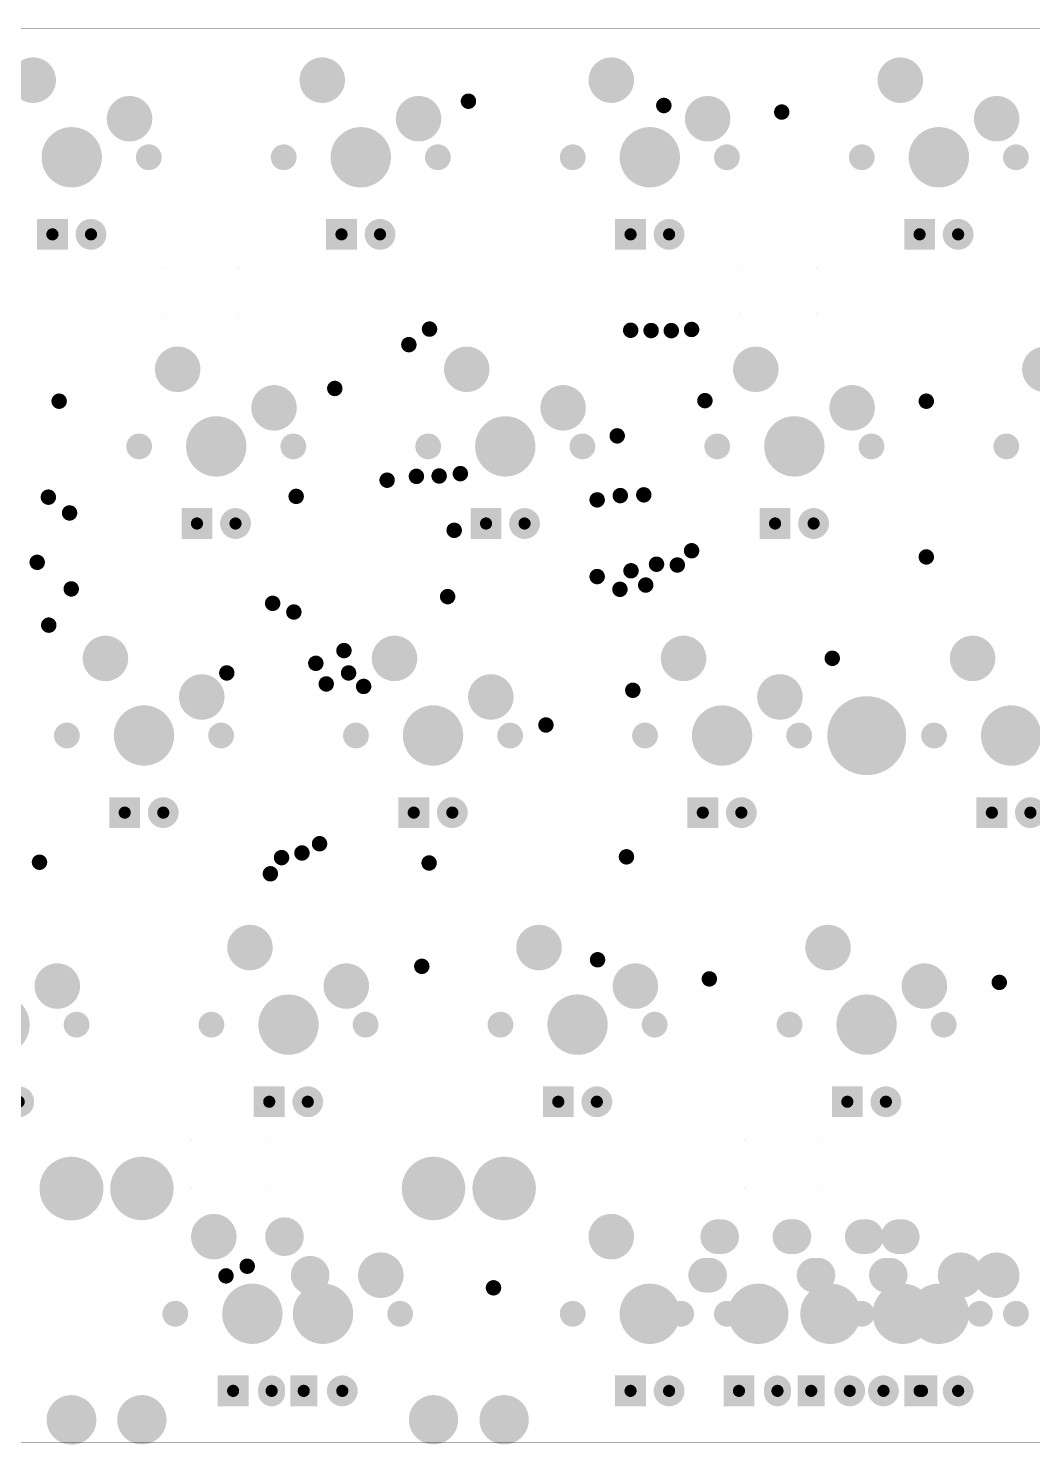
# Model space of a CAD drawing. Header units: millimetres. Extents: x 0 to 946, y 1720 to 4825.
# Drawn here: x 764 to 830.1, y 1721.3 to 1814.6 of the extents above; entities that cross this region are included whole.
import ezdxf

# ---------------------------------------------------------------- set-up
doc = ezdxf.new("R2010")
doc.units = ezdxf.units.MM
for name, color, linetype in [('BottomSolder', 6, 'Continuous'), ('KeepOutLayer', 6, 'Continuous'), ('PadHoleLayer', 156, 'Continuous'), ('ViaHoleLayer', 16, 'Continuous')]:
    doc.layers.add(name, color=color, linetype=linetype)

# ---------------------------------------------------------------- blocks, each defined once
blk = doc.blocks.new('RGB_WS2812B_78')
at = {"layer": 'PadHoleLayer'}
for points in [[(-2.5, 1.524), (-2.5, 1.524), (-2.5, 1.524), (-2.5, 1.524)], [(2.5, 1.524), (2.5, 1.524), (2.5, 1.524), (2.5, 1.524)], [(-2.5, -1.524), (-2.5, -1.524), (-2.5, -1.524), (-2.5, -1.524)], [(2.5, -1.524), (2.5, -1.524), (2.5, -1.524), (2.5, -1.524)]]:
    blk.add_lwpolyline(points, close=True, dxfattribs=at)
blk = doc.blocks.new('RGB_WS2812B_79')
at = {"layer": 'PadHoleLayer'}
for points in [[(-2.5, 1.524), (-2.5, 1.524), (-2.5, 1.524), (-2.5, 1.524)], [(2.5, 1.524), (2.5, 1.524), (2.5, 1.524), (2.5, 1.524)], [(-2.5, -1.524), (-2.5, -1.524), (-2.5, -1.524), (-2.5, -1.524)], [(2.5, -1.524), (2.5, -1.524), (2.5, -1.524), (2.5, -1.524)]]:
    blk.add_lwpolyline(points, close=True, dxfattribs=at)
blk = doc.blocks.new('RGB_WS2812B_86')
at = {"layer": 'PadHoleLayer'}
for points in [[(-2.5, 1.524), (-2.5, 1.524), (-2.5, 1.524), (-2.5, 1.524)], [(2.5, 1.524), (2.5, 1.524), (2.5, 1.524), (2.5, 1.524)], [(-2.5, -1.524), (-2.5, -1.524), (-2.5, -1.524), (-2.5, -1.524)], [(2.5, -1.524), (2.5, -1.524), (2.5, -1.524), (2.5, -1.524)]]:
    blk.add_lwpolyline(points, close=True, dxfattribs=at)
blk = doc.blocks.new('RGB_WS2812B_87')
at = {"layer": 'PadHoleLayer'}
for points in [[(-2.5, 1.524), (-2.5, 1.524), (-2.5, 1.524), (-2.5, 1.524)], [(2.5, 1.524), (2.5, 1.524), (2.5, 1.524), (2.5, 1.524)], [(-2.5, -1.524), (-2.5, -1.524), (-2.5, -1.524), (-2.5, -1.524)], [(2.5, -1.524), (2.5, -1.524), (2.5, -1.524), (2.5, -1.524)]]:
    blk.add_lwpolyline(points, close=True, dxfattribs=at)
blk = doc.blocks.new('7X____91')
at = {"layer": 'BottomSolder'}
for points, const_width in [([(-58.196, 8.24, 1), (-56.104, 8.24, 1)], 2.092), ([(-57.963, -7, 1), (-56.337, -7, 1)], 1.626)]:
    blk.add_lwpolyline(points, format="xyb", close=True, dxfattribs=dict(at, const_width=const_width))
at = {"layer": 'PadHoleLayer'}
for points, const_width in [([(-58.145, 8.24, 1), (-56.155, 8.24, 1)], 1.99), ([(-57.912, -7, 1), (-56.388, -7, 1)], 1.524)]:
    blk.add_lwpolyline(points, format="xyb", close=True, dxfattribs=dict(at, const_width=const_width))
blk = doc.blocks.new('2X____96')
at = {"layer": 'BottomSolder'}
for points, const_width in [([(-12.751, 6.985, 1), (-11.125, 6.985, 1)], 1.626), ([(11.125, 6.985, 1), (12.751, 6.985, 1)], 1.626), ([(-12.984, -8.255, 1), (-10.892, -8.255, 1)], 2.092), ([(10.892, -8.255, 1), (12.984, -8.255, 1)], 2.092)]:
    blk.add_lwpolyline(points, format="xyb", close=True, dxfattribs=dict(at, const_width=const_width))
at = {"layer": 'PadHoleLayer'}
for points, const_width in [([(-12.7, 6.985, 1), (-11.176, 6.985, 1)], 1.524), ([(11.176, 6.985, 1), (12.7, 6.985, 1)], 1.524), ([(-12.933, -8.255, 1), (-10.943, -8.255, 1)], 1.99), ([(10.943, -8.255, 1), (12.933, -8.255, 1)], 1.99)]:
    blk.add_lwpolyline(points, format="xyb", close=True, dxfattribs=dict(at, const_width=const_width))
blk = doc.blocks.new('2X____97')
at = {"layer": 'BottomSolder'}
for points, const_width in [([(-12.751, 6.985, 1), (-11.125, 6.985, 1)], 1.626), ([(11.125, 6.985, 1), (12.751, 6.985, 1)], 1.626), ([(-12.984, -8.255, 1), (-10.892, -8.255, 1)], 2.092), ([(10.892, -8.255, 1), (12.984, -8.255, 1)], 2.092)]:
    blk.add_lwpolyline(points, format="xyb", close=True, dxfattribs=dict(at, const_width=const_width))
at = {"layer": 'PadHoleLayer'}
for points, const_width in [([(-12.7, 6.985, 1), (-11.176, 6.985, 1)], 1.524), ([(11.176, 6.985, 1), (12.7, 6.985, 1)], 1.524), ([(-12.933, -8.255, 1), (-10.943, -8.255, 1)], 1.99), ([(10.943, -8.255, 1), (12.933, -8.255, 1)], 1.99)]:
    blk.add_lwpolyline(points, format="xyb", close=True, dxfattribs=dict(at, const_width=const_width))
blk = doc.blocks.new('MX1UP__119')
at = {"layer": 'BottomSolder'}
for points, const_width in [([(-1.778, 5.08, 1), (-0.762, 5.08, 1)], 1.016), ([(-0.995, 0, 1), (0.995, 0, 1)], 1.99), ([(-5.505, 0, 1), (-4.655, 0, 1)], 0.85), ([(4.655, 0, 1), (5.505, 0, 1)], 0.85), ([(-4.56, -2.54, 1), (-3.06, -2.54, 1)], 1.5), ([(1.79, -5.08, 1), (3.29, -5.08, 1)], 1.5)]:
    blk.add_lwpolyline(points, format="xyb", close=True, dxfattribs=dict(at, const_width=const_width))
blk.add_solid([(2.286, 6.096), (0.254, 6.096), (2.286, 4.064), (0.254, 4.064)], dxfattribs=at)
at = {"layer": 'PadHoleLayer'}
for points, const_width in [([(-1.47, 5.08, 1), (-1.07, 5.08, 1)], 0.4), ([(1.07, 5.08, 1), (1.47, 5.08, 1)], 0.4), ([(-0.995, 0, 1), (0.995, 0, 1)], 1.99), ([(-5.505, 0, 1), (-4.655, 0, 1)], 0.85), ([(4.655, 0, 1), (5.505, 0, 1)], 0.85), ([(-4.185, -2.54, 1), (-3.435, -2.54, 1)], 0.75), ([(2.165, -5.08, 1), (2.915, -5.08, 1)], 0.75)]:
    blk.add_lwpolyline(points, format="xyb", close=True, dxfattribs=dict(at, const_width=const_width))
blk = doc.blocks.new('MX1UP__128')
at = {"layer": 'BottomSolder'}
for points, const_width in [([(-1.778, 5.08, 1), (-0.762, 5.08, 1)], 1.016), ([(-0.995, 0, 1), (0.995, 0, 1)], 1.99), ([(-5.505, 0, 1), (-4.655, 0, 1)], 0.85), ([(4.655, 0, 1), (5.505, 0, 1)], 0.85), ([(-4.56, -2.54, 1), (-3.06, -2.54, 1)], 1.5), ([(1.79, -5.08, 1), (3.29, -5.08, 1)], 1.5)]:
    blk.add_lwpolyline(points, format="xyb", close=True, dxfattribs=dict(at, const_width=const_width))
blk.add_solid([(2.286, 6.096), (0.254, 6.096), (2.286, 4.064), (0.254, 4.064)], dxfattribs=at)
at = {"layer": 'PadHoleLayer'}
for points, const_width in [([(-1.47, 5.08, 1), (-1.07, 5.08, 1)], 0.4), ([(1.07, 5.08, 1), (1.47, 5.08, 1)], 0.4), ([(-0.995, 0, 1), (0.995, 0, 1)], 1.99), ([(-5.505, 0, 1), (-4.655, 0, 1)], 0.85), ([(4.655, 0, 1), (5.505, 0, 1)], 0.85), ([(-4.185, -2.54, 1), (-3.435, -2.54, 1)], 0.75), ([(2.165, -5.08, 1), (2.915, -5.08, 1)], 0.75)]:
    blk.add_lwpolyline(points, format="xyb", close=True, dxfattribs=dict(at, const_width=const_width))
blk = doc.blocks.new('MX1UP__129')
at = {"layer": 'BottomSolder'}
for points, const_width in [([(-1.778, 5.08, 1), (-0.762, 5.08, 1)], 1.016), ([(-0.995, 0, 1), (0.995, 0, 1)], 1.99), ([(-5.505, 0, 1), (-4.655, 0, 1)], 0.85), ([(4.655, 0, 1), (5.505, 0, 1)], 0.85), ([(-4.56, -2.54, 1), (-3.06, -2.54, 1)], 1.5), ([(1.79, -5.08, 1), (3.29, -5.08, 1)], 1.5)]:
    blk.add_lwpolyline(points, format="xyb", close=True, dxfattribs=dict(at, const_width=const_width))
blk.add_solid([(2.286, 6.096), (0.254, 6.096), (2.286, 4.064), (0.254, 4.064)], dxfattribs=at)
at = {"layer": 'PadHoleLayer'}
for points, const_width in [([(-1.47, 5.08, 1), (-1.07, 5.08, 1)], 0.4), ([(1.07, 5.08, 1), (1.47, 5.08, 1)], 0.4), ([(-0.995, 0, 1), (0.995, 0, 1)], 1.99), ([(-5.505, 0, 1), (-4.655, 0, 1)], 0.85), ([(4.655, 0, 1), (5.505, 0, 1)], 0.85), ([(-4.185, -2.54, 1), (-3.435, -2.54, 1)], 0.75), ([(2.165, -5.08, 1), (2.915, -5.08, 1)], 0.75)]:
    blk.add_lwpolyline(points, format="xyb", close=True, dxfattribs=dict(at, const_width=const_width))
blk = doc.blocks.new('MX1UP__130')
at = {"layer": 'BottomSolder'}
for points, const_width in [([(-1.778, 5.08, 1), (-0.762, 5.08, 1)], 1.016), ([(-0.995, 0, 1), (0.995, 0, 1)], 1.99), ([(-5.505, 0, 1), (-4.655, 0, 1)], 0.85), ([(4.655, 0, 1), (5.505, 0, 1)], 0.85), ([(-4.56, -2.54, 1), (-3.06, -2.54, 1)], 1.5), ([(1.79, -5.08, 1), (3.29, -5.08, 1)], 1.5)]:
    blk.add_lwpolyline(points, format="xyb", close=True, dxfattribs=dict(at, const_width=const_width))
blk.add_solid([(2.286, 6.096), (0.254, 6.096), (2.286, 4.064), (0.254, 4.064)], dxfattribs=at)
at = {"layer": 'PadHoleLayer'}
for points, const_width in [([(-1.47, 5.08, 1), (-1.07, 5.08, 1)], 0.4), ([(1.07, 5.08, 1), (1.47, 5.08, 1)], 0.4), ([(-0.995, 0, 1), (0.995, 0, 1)], 1.99), ([(-5.505, 0, 1), (-4.655, 0, 1)], 0.85), ([(4.655, 0, 1), (5.505, 0, 1)], 0.85), ([(-4.185, -2.54, 1), (-3.435, -2.54, 1)], 0.75), ([(2.165, -5.08, 1), (2.915, -5.08, 1)], 0.75)]:
    blk.add_lwpolyline(points, format="xyb", close=True, dxfattribs=dict(at, const_width=const_width))
blk = doc.blocks.new('MX1UP__131')
at = {"layer": 'BottomSolder'}
for points, const_width in [([(-1.778, 5.08, 1), (-0.762, 5.08, 1)], 1.016), ([(-0.995, 0, 1), (0.995, 0, 1)], 1.99), ([(-5.505, 0, 1), (-4.655, 0, 1)], 0.85), ([(4.655, 0, 1), (5.505, 0, 1)], 0.85), ([(-4.56, -2.54, 1), (-3.06, -2.54, 1)], 1.5), ([(1.79, -5.08, 1), (3.29, -5.08, 1)], 1.5)]:
    blk.add_lwpolyline(points, format="xyb", close=True, dxfattribs=dict(at, const_width=const_width))
blk.add_solid([(2.286, 6.096), (0.254, 6.096), (2.286, 4.064), (0.254, 4.064)], dxfattribs=at)
at = {"layer": 'PadHoleLayer'}
for points, const_width in [([(-1.47, 5.08, 1), (-1.07, 5.08, 1)], 0.4), ([(1.07, 5.08, 1), (1.47, 5.08, 1)], 0.4), ([(-0.995, 0, 1), (0.995, 0, 1)], 1.99), ([(-5.505, 0, 1), (-4.655, 0, 1)], 0.85), ([(4.655, 0, 1), (5.505, 0, 1)], 0.85), ([(-4.185, -2.54, 1), (-3.435, -2.54, 1)], 0.75), ([(2.165, -5.08, 1), (2.915, -5.08, 1)], 0.75)]:
    blk.add_lwpolyline(points, format="xyb", close=True, dxfattribs=dict(at, const_width=const_width))
blk = doc.blocks.new('MX1UP__141')
at = {"layer": 'BottomSolder'}
for points, const_width in [([(-1.778, 5.08, 1), (-0.762, 5.08, 1)], 1.016), ([(-0.995, 0, 1), (0.995, 0, 1)], 1.99), ([(-5.505, 0, 1), (-4.655, 0, 1)], 0.85), ([(4.655, 0, 1), (5.505, 0, 1)], 0.85), ([(-4.56, -2.54, 1), (-3.06, -2.54, 1)], 1.5), ([(1.79, -5.08, 1), (3.29, -5.08, 1)], 1.5)]:
    blk.add_lwpolyline(points, format="xyb", close=True, dxfattribs=dict(at, const_width=const_width))
blk.add_solid([(2.286, 6.096), (0.254, 6.096), (2.286, 4.064), (0.254, 4.064)], dxfattribs=at)
at = {"layer": 'PadHoleLayer'}
for points, const_width in [([(-1.47, 5.08, 1), (-1.07, 5.08, 1)], 0.4), ([(1.07, 5.08, 1), (1.47, 5.08, 1)], 0.4), ([(-0.995, 0, 1), (0.995, 0, 1)], 1.99), ([(-5.505, 0, 1), (-4.655, 0, 1)], 0.85), ([(4.655, 0, 1), (5.505, 0, 1)], 0.85), ([(-4.185, -2.54, 1), (-3.435, -2.54, 1)], 0.75), ([(2.165, -5.08, 1), (2.915, -5.08, 1)], 0.75)]:
    blk.add_lwpolyline(points, format="xyb", close=True, dxfattribs=dict(at, const_width=const_width))
blk = doc.blocks.new('MX1UP__153')
at = {"layer": 'BottomSolder'}
for points, const_width in [([(-1.778, 5.08, 1), (-0.762, 5.08, 1)], 1.016), ([(-0.995, 0, 1), (0.995, 0, 1)], 1.99), ([(-5.505, 0, 1), (-4.655, 0, 1)], 0.85), ([(4.655, 0, 1), (5.505, 0, 1)], 0.85), ([(-4.56, -2.54, 1), (-3.06, -2.54, 1)], 1.5), ([(1.841, -5.08, 1), (2.984, -5.08, 1)], 1.143), ([(2.095, -5.08, 1), (3.238, -5.08, 1)], 1.143)]:
    blk.add_lwpolyline(points, format="xyb", close=True, dxfattribs=dict(at, const_width=const_width))
at = {"layer": 'BottomSolder', "const_width": 2.286}
blk.add_lwpolyline([(2.667, -5.08), (2.413, -5.08)], dxfattribs=at)
at = {"layer": 'BottomSolder'}
blk.add_solid([(2.286, 6.096), (0.254, 6.096), (2.286, 4.064), (0.254, 4.064)], dxfattribs=at)
at = {"layer": 'PadHoleLayer'}
for points, const_width in [([(-1.47, 5.08, 1), (-1.07, 5.08, 1)], 0.4), ([(1.07, 5.08, 1), (1.47, 5.08, 1)], 0.4), ([(-0.995, 0, 1), (0.995, 0, 1)], 1.99), ([(-5.505, 0, 1), (-4.655, 0, 1)], 0.85), ([(4.655, 0, 1), (5.505, 0, 1)], 0.85), ([(-4.185, -2.54, 1), (-3.435, -2.54, 1)], 0.75), ([(2.165, -5.08, 1), (2.915, -5.08, 1)], 0.75)]:
    blk.add_lwpolyline(points, format="xyb", close=True, dxfattribs=dict(at, const_width=const_width))
blk = doc.blocks.new('MX1UP__154')
at = {"layer": 'BottomSolder'}
for points, const_width in [([(-1.778, 5.08, 1), (-0.762, 5.08, 1)], 1.016), ([(-0.995, 0, 1), (0.995, 0, 1)], 1.99), ([(-5.505, 0, 1), (-4.655, 0, 1)], 0.85), ([(4.655, 0, 1), (5.505, 0, 1)], 0.85), ([(-4.508, -2.54, 1), (-3.365, -2.54, 1)], 1.143), ([(-4.255, -2.54, 1), (-3.111, -2.54, 1)], 1.143), ([(1.841, -5.08, 1), (2.984, -5.08, 1)], 1.143), ([(2.095, -5.08, 1), (3.238, -5.08, 1)], 1.143)]:
    blk.add_lwpolyline(points, format="xyb", close=True, dxfattribs=dict(at, const_width=const_width))
at = {"layer": 'BottomSolder', "const_width": 2.286}
for points in [[(-3.683, -2.54), (-3.937, -2.54)], [(2.667, -5.08), (2.413, -5.08)]]:
    blk.add_lwpolyline(points, dxfattribs=at)
at = {"layer": 'BottomSolder'}
blk.add_solid([(2.159, 6.096), (0.381, 6.096), (2.159, 4.064), (0.381, 4.064)], dxfattribs=at)
at = {"layer": 'PadHoleLayer'}
for points, const_width in [([(-1.47, 5.08, 1), (-1.07, 5.08, 1)], 0.4), ([(1.07, 5.08, 1), (1.47, 5.08, 1)], 0.4), ([(-0.995, 0, 1), (0.995, 0, 1)], 1.99), ([(-5.505, 0, 1), (-4.655, 0, 1)], 0.85), ([(4.655, 0, 1), (5.505, 0, 1)], 0.85), ([(-4.185, -2.54, 1), (-3.435, -2.54, 1)], 0.75), ([(2.165, -5.08, 1), (2.915, -5.08, 1)], 0.75)]:
    blk.add_lwpolyline(points, format="xyb", close=True, dxfattribs=dict(at, const_width=const_width))
blk = doc.blocks.new('MX1UP__155')
at = {"layer": 'BottomSolder'}
for points, const_width in [([(-1.778, 5.08, 1), (-0.762, 5.08, 1)], 1.016), ([(-0.995, 0, 1), (0.995, 0, 1)], 1.99), ([(-5.505, 0, 1), (-4.655, 0, 1)], 0.85), ([(4.655, 0, 1), (5.505, 0, 1)], 0.85), ([(-4.508, -2.54, 1), (-3.365, -2.54, 1)], 1.143), ([(-4.255, -2.54, 1), (-3.111, -2.54, 1)], 1.143), ([(1.79, -5.08, 1), (3.29, -5.08, 1)], 1.5)]:
    blk.add_lwpolyline(points, format="xyb", close=True, dxfattribs=dict(at, const_width=const_width))
at = {"layer": 'BottomSolder', "const_width": 2.286}
blk.add_lwpolyline([(-3.683, -2.54), (-3.937, -2.54)], dxfattribs=at)
at = {"layer": 'BottomSolder'}
blk.add_solid([(2.286, 6.096), (0.254, 6.096), (2.286, 4.064), (0.254, 4.064)], dxfattribs=at)
at = {"layer": 'PadHoleLayer'}
for points, const_width in [([(-1.47, 5.08, 1), (-1.07, 5.08, 1)], 0.4), ([(1.07, 5.08, 1), (1.47, 5.08, 1)], 0.4), ([(-0.995, 0, 1), (0.995, 0, 1)], 1.99), ([(-5.505, 0, 1), (-4.655, 0, 1)], 0.85), ([(4.655, 0, 1), (5.505, 0, 1)], 0.85), ([(-4.185, -2.54, 1), (-3.435, -2.54, 1)], 0.75), ([(2.165, -5.08, 1), (2.915, -5.08, 1)], 0.75)]:
    blk.add_lwpolyline(points, format="xyb", close=True, dxfattribs=dict(at, const_width=const_width))
blk = doc.blocks.new('MX1UP__156')
at = {"layer": 'BottomSolder'}
for points, const_width in [([(-1.27, 4.953), (-1.27, 5.207)], 1.778), ([(-3.683, -2.54), (-3.937, -2.54)], 2.286), ([(2.667, -5.08), (2.413, -5.08)], 2.286)]:
    blk.add_lwpolyline(points, dxfattribs=dict(at, const_width=const_width))
for points, const_width in [([(-1.714, 5.207, 1), (-0.825, 5.207, 1)], 0.889), ([(-1.714, 4.953, 1), (-0.825, 4.953, 1)], 0.889), ([(-0.995, 0, 1), (0.995, 0, 1)], 1.99), ([(-5.505, 0, 1), (-4.655, 0, 1)], 0.85), ([(4.655, 0, 1), (5.505, 0, 1)], 0.85), ([(-4.508, -2.54, 1), (-3.365, -2.54, 1)], 1.143), ([(-4.255, -2.54, 1), (-3.111, -2.54, 1)], 1.143), ([(1.841, -5.08, 1), (2.984, -5.08, 1)], 1.143), ([(2.095, -5.08, 1), (3.238, -5.08, 1)], 1.143)]:
    blk.add_lwpolyline(points, format="xyb", close=True, dxfattribs=dict(at, const_width=const_width))
blk.add_solid([(2.286, 6.096), (0.254, 6.096), (2.286, 4.064), (0.254, 4.064)], dxfattribs=at)
at = {"layer": 'PadHoleLayer'}
for points, const_width in [([(-1.47, 5.08, 1), (-1.07, 5.08, 1)], 0.4), ([(1.07, 5.08, 1), (1.47, 5.08, 1)], 0.4), ([(-0.995, 0, 1), (0.995, 0, 1)], 1.99), ([(-5.505, 0, 1), (-4.655, 0, 1)], 0.85), ([(4.655, 0, 1), (5.505, 0, 1)], 0.85), ([(-4.185, -2.54, 1), (-3.435, -2.54, 1)], 0.75), ([(2.165, -5.08, 1), (2.915, -5.08, 1)], 0.75)]:
    blk.add_lwpolyline(points, format="xyb", close=True, dxfattribs=dict(at, const_width=const_width))
blk = doc.blocks.new('MX1UP__158')
at = {"layer": 'BottomSolder'}
for points, const_width in [([(-1.778, 5.08, 1), (-0.762, 5.08, 1)], 1.016), ([(-0.995, 0, 1), (0.995, 0, 1)], 1.99), ([(-5.505, 0, 1), (-4.655, 0, 1)], 0.85), ([(4.655, 0, 1), (5.505, 0, 1)], 0.85), ([(-4.56, -2.54, 1), (-3.06, -2.54, 1)], 1.5), ([(1.79, -5.08, 1), (3.29, -5.08, 1)], 1.5)]:
    blk.add_lwpolyline(points, format="xyb", close=True, dxfattribs=dict(at, const_width=const_width))
blk.add_solid([(2.286, 6.096), (0.254, 6.096), (2.286, 4.064), (0.254, 4.064)], dxfattribs=at)
at = {"layer": 'PadHoleLayer'}
for points, const_width in [([(-1.47, 5.08, 1), (-1.07, 5.08, 1)], 0.4), ([(1.07, 5.08, 1), (1.47, 5.08, 1)], 0.4), ([(-0.995, 0, 1), (0.995, 0, 1)], 1.99), ([(-5.505, 0, 1), (-4.655, 0, 1)], 0.85), ([(4.655, 0, 1), (5.505, 0, 1)], 0.85), ([(-4.185, -2.54, 1), (-3.435, -2.54, 1)], 0.75), ([(2.165, -5.08, 1), (2.915, -5.08, 1)], 0.75)]:
    blk.add_lwpolyline(points, format="xyb", close=True, dxfattribs=dict(at, const_width=const_width))
blk = doc.blocks.new('MX1UP__160')
at = {"layer": 'BottomSolder'}
for points, const_width in [([(-1.778, 5.08, 1), (-0.762, 5.08, 1)], 1.016), ([(-0.995, 0, 1), (0.995, 0, 1)], 1.99), ([(-5.505, 0, 1), (-4.655, 0, 1)], 0.85), ([(4.655, 0, 1), (5.505, 0, 1)], 0.85), ([(-4.56, -2.54, 1), (-3.06, -2.54, 1)], 1.5), ([(1.79, -5.08, 1), (3.29, -5.08, 1)], 1.5)]:
    blk.add_lwpolyline(points, format="xyb", close=True, dxfattribs=dict(at, const_width=const_width))
blk.add_solid([(2.286, 6.096), (0.254, 6.096), (2.286, 4.064), (0.254, 4.064)], dxfattribs=at)
at = {"layer": 'PadHoleLayer'}
for points, const_width in [([(-1.47, 5.08, 1), (-1.07, 5.08, 1)], 0.4), ([(1.07, 5.08, 1), (1.47, 5.08, 1)], 0.4), ([(-0.995, 0, 1), (0.995, 0, 1)], 1.99), ([(-5.505, 0, 1), (-4.655, 0, 1)], 0.85), ([(4.655, 0, 1), (5.505, 0, 1)], 0.85), ([(-4.185, -2.54, 1), (-3.435, -2.54, 1)], 0.75), ([(2.165, -5.08, 1), (2.915, -5.08, 1)], 0.75)]:
    blk.add_lwpolyline(points, format="xyb", close=True, dxfattribs=dict(at, const_width=const_width))
blk = doc.blocks.new('MX1UP__161')
at = {"layer": 'BottomSolder'}
for points, const_width in [([(-1.778, 5.08, 1), (-0.762, 5.08, 1)], 1.016), ([(-0.995, 0, 1), (0.995, 0, 1)], 1.99), ([(-5.505, 0, 1), (-4.655, 0, 1)], 0.85), ([(4.655, 0, 1), (5.505, 0, 1)], 0.85), ([(-4.56, -2.54, 1), (-3.06, -2.54, 1)], 1.5), ([(1.79, -5.08, 1), (3.29, -5.08, 1)], 1.5)]:
    blk.add_lwpolyline(points, format="xyb", close=True, dxfattribs=dict(at, const_width=const_width))
blk.add_solid([(2.286, 6.096), (0.254, 6.096), (2.286, 4.064), (0.254, 4.064)], dxfattribs=at)
at = {"layer": 'PadHoleLayer'}
for points, const_width in [([(-1.47, 5.08, 1), (-1.07, 5.08, 1)], 0.4), ([(1.07, 5.08, 1), (1.47, 5.08, 1)], 0.4), ([(-0.995, 0, 1), (0.995, 0, 1)], 1.99), ([(-5.505, 0, 1), (-4.655, 0, 1)], 0.85), ([(4.655, 0, 1), (5.505, 0, 1)], 0.85), ([(-4.185, -2.54, 1), (-3.435, -2.54, 1)], 0.75), ([(2.165, -5.08, 1), (2.915, -5.08, 1)], 0.75)]:
    blk.add_lwpolyline(points, format="xyb", close=True, dxfattribs=dict(at, const_width=const_width))
blk = doc.blocks.new('MX1UP__162')
at = {"layer": 'BottomSolder'}
for points, const_width in [([(-1.778, 5.08, 1), (-0.762, 5.08, 1)], 1.016), ([(-0.995, 0, 1), (0.995, 0, 1)], 1.99), ([(-5.505, 0, 1), (-4.655, 0, 1)], 0.85), ([(4.655, 0, 1), (5.505, 0, 1)], 0.85), ([(-4.56, -2.54, 1), (-3.06, -2.54, 1)], 1.5), ([(1.79, -5.08, 1), (3.29, -5.08, 1)], 1.5)]:
    blk.add_lwpolyline(points, format="xyb", close=True, dxfattribs=dict(at, const_width=const_width))
blk.add_solid([(2.286, 6.096), (0.254, 6.096), (2.286, 4.064), (0.254, 4.064)], dxfattribs=at)
at = {"layer": 'PadHoleLayer'}
for points, const_width in [([(-1.47, 5.08, 1), (-1.07, 5.08, 1)], 0.4), ([(1.07, 5.08, 1), (1.47, 5.08, 1)], 0.4), ([(-0.995, 0, 1), (0.995, 0, 1)], 1.99), ([(-5.505, 0, 1), (-4.655, 0, 1)], 0.85), ([(4.655, 0, 1), (5.505, 0, 1)], 0.85), ([(-4.185, -2.54, 1), (-3.435, -2.54, 1)], 0.75), ([(2.165, -5.08, 1), (2.915, -5.08, 1)], 0.75)]:
    blk.add_lwpolyline(points, format="xyb", close=True, dxfattribs=dict(at, const_width=const_width))
blk = doc.blocks.new('MX1UP__163')
at = {"layer": 'BottomSolder'}
for points, const_width in [([(-1.778, 5.08, 1), (-0.762, 5.08, 1)], 1.016), ([(-0.995, 0, 1), (0.995, 0, 1)], 1.99), ([(-5.505, 0, 1), (-4.655, 0, 1)], 0.85), ([(4.655, 0, 1), (5.505, 0, 1)], 0.85), ([(-4.56, -2.54, 1), (-3.06, -2.54, 1)], 1.5), ([(1.79, -5.08, 1), (3.29, -5.08, 1)], 1.5)]:
    blk.add_lwpolyline(points, format="xyb", close=True, dxfattribs=dict(at, const_width=const_width))
blk.add_solid([(2.286, 6.096), (0.254, 6.096), (2.286, 4.064), (0.254, 4.064)], dxfattribs=at)
at = {"layer": 'PadHoleLayer'}
for points, const_width in [([(-1.47, 5.08, 1), (-1.07, 5.08, 1)], 0.4), ([(1.07, 5.08, 1), (1.47, 5.08, 1)], 0.4), ([(-0.995, 0, 1), (0.995, 0, 1)], 1.99), ([(-5.505, 0, 1), (-4.655, 0, 1)], 0.85), ([(4.655, 0, 1), (5.505, 0, 1)], 0.85), ([(-4.185, -2.54, 1), (-3.435, -2.54, 1)], 0.75), ([(2.165, -5.08, 1), (2.915, -5.08, 1)], 0.75)]:
    blk.add_lwpolyline(points, format="xyb", close=True, dxfattribs=dict(at, const_width=const_width))
blk = doc.blocks.new('MX1UP__171')
at = {"layer": 'BottomSolder'}
for points, const_width in [([(-1.778, 5.08, 1), (-0.762, 5.08, 1)], 1.016), ([(-0.995, 0, 1), (0.995, 0, 1)], 1.99), ([(-5.505, 0, 1), (-4.655, 0, 1)], 0.85), ([(4.655, 0, 1), (5.505, 0, 1)], 0.85), ([(-4.56, -2.54, 1), (-3.06, -2.54, 1)], 1.5), ([(1.79, -5.08, 1), (3.29, -5.08, 1)], 1.5)]:
    blk.add_lwpolyline(points, format="xyb", close=True, dxfattribs=dict(at, const_width=const_width))
blk.add_solid([(2.286, 6.096), (0.254, 6.096), (2.286, 4.064), (0.254, 4.064)], dxfattribs=at)
at = {"layer": 'PadHoleLayer'}
for points, const_width in [([(-1.47, 5.08, 1), (-1.07, 5.08, 1)], 0.4), ([(1.07, 5.08, 1), (1.47, 5.08, 1)], 0.4), ([(-0.995, 0, 1), (0.995, 0, 1)], 1.99), ([(-5.505, 0, 1), (-4.655, 0, 1)], 0.85), ([(4.655, 0, 1), (5.505, 0, 1)], 0.85), ([(-4.185, -2.54, 1), (-3.435, -2.54, 1)], 0.75), ([(2.165, -5.08, 1), (2.915, -5.08, 1)], 0.75)]:
    blk.add_lwpolyline(points, format="xyb", close=True, dxfattribs=dict(at, const_width=const_width))
blk = doc.blocks.new('MX1UP__172')
at = {"layer": 'BottomSolder'}
for points, const_width in [([(-1.778, 5.08, 1), (-0.762, 5.08, 1)], 1.016), ([(-0.995, 0, 1), (0.995, 0, 1)], 1.99), ([(-5.505, 0, 1), (-4.655, 0, 1)], 0.85), ([(4.655, 0, 1), (5.505, 0, 1)], 0.85), ([(-4.56, -2.54, 1), (-3.06, -2.54, 1)], 1.5), ([(1.79, -5.08, 1), (3.29, -5.08, 1)], 1.5)]:
    blk.add_lwpolyline(points, format="xyb", close=True, dxfattribs=dict(at, const_width=const_width))
blk.add_solid([(2.286, 6.096), (0.254, 6.096), (2.286, 4.064), (0.254, 4.064)], dxfattribs=at)
at = {"layer": 'PadHoleLayer'}
for points, const_width in [([(-1.47, 5.08, 1), (-1.07, 5.08, 1)], 0.4), ([(1.07, 5.08, 1), (1.47, 5.08, 1)], 0.4), ([(-0.995, 0, 1), (0.995, 0, 1)], 1.99), ([(-5.505, 0, 1), (-4.655, 0, 1)], 0.85), ([(4.655, 0, 1), (5.505, 0, 1)], 0.85), ([(-4.185, -2.54, 1), (-3.435, -2.54, 1)], 0.75), ([(2.165, -5.08, 1), (2.915, -5.08, 1)], 0.75)]:
    blk.add_lwpolyline(points, format="xyb", close=True, dxfattribs=dict(at, const_width=const_width))
blk = doc.blocks.new('MX1UP__187')
at = {"layer": 'BottomSolder', "const_width": 1.778}
blk.add_lwpolyline([(-1.27, 4.953), (-1.27, 5.207)], dxfattribs=at)
at = {"layer": 'BottomSolder'}
for points, const_width in [([(-1.714, 5.207, 1), (-0.825, 5.207, 1)], 0.889), ([(-1.714, 4.953, 1), (-0.825, 4.953, 1)], 0.889), ([(-0.995, 0, 1), (0.995, 0, 1)], 1.99), ([(-5.505, 0, 1), (-4.655, 0, 1)], 0.85), ([(4.655, 0, 1), (5.505, 0, 1)], 0.85), ([(-4.445, -2.54, 1), (-3.175, -2.54, 1)], 1.27), ([(1.79, -5.08, 1), (3.29, -5.08, 1)], 1.5)]:
    blk.add_lwpolyline(points, format="xyb", close=True, dxfattribs=dict(at, const_width=const_width))
blk.add_solid([(2.286, 6.096), (0.254, 6.096), (2.286, 4.064), (0.254, 4.064)], dxfattribs=at)
at = {"layer": 'PadHoleLayer'}
for points, const_width in [([(-1.47, 5.08, 1), (-1.07, 5.08, 1)], 0.4), ([(1.07, 5.08, 1), (1.47, 5.08, 1)], 0.4), ([(-0.995, 0, 1), (0.995, 0, 1)], 1.99), ([(-5.505, 0, 1), (-4.655, 0, 1)], 0.85), ([(4.655, 0, 1), (5.505, 0, 1)], 0.85), ([(-4.185, -2.54, 1), (-3.435, -2.54, 1)], 0.75), ([(2.165, -5.08, 1), (2.915, -5.08, 1)], 0.75)]:
    blk.add_lwpolyline(points, format="xyb", close=True, dxfattribs=dict(at, const_width=const_width))
blk = doc.blocks.new('MX1UP__189')
at = {"layer": 'BottomSolder'}
for points, const_width in [([(-1.778, 5.08, 1), (-0.762, 5.08, 1)], 1.016), ([(-0.995, 0, 1), (0.995, 0, 1)], 1.99), ([(-5.505, 0, 1), (-4.655, 0, 1)], 0.85), ([(4.655, 0, 1), (5.505, 0, 1)], 0.85), ([(-4.56, -2.54, 1), (-3.06, -2.54, 1)], 1.5), ([(1.905, -5.08, 1), (3.175, -5.08, 1)], 1.27)]:
    blk.add_lwpolyline(points, format="xyb", close=True, dxfattribs=dict(at, const_width=const_width))
blk.add_solid([(2.159, 6.096), (0.381, 6.096), (2.159, 4.064), (0.381, 4.064)], dxfattribs=at)
at = {"layer": 'PadHoleLayer'}
for points, const_width in [([(-1.47, 5.08, 1), (-1.07, 5.08, 1)], 0.4), ([(1.07, 5.08, 1), (1.47, 5.08, 1)], 0.4), ([(-0.995, 0, 1), (0.995, 0, 1)], 1.99), ([(-5.505, 0, 1), (-4.655, 0, 1)], 0.85), ([(4.655, 0, 1), (5.505, 0, 1)], 0.85), ([(-4.185, -2.54, 1), (-3.435, -2.54, 1)], 0.75), ([(2.165, -5.08, 1), (2.915, -5.08, 1)], 0.75)]:
    blk.add_lwpolyline(points, format="xyb", close=True, dxfattribs=dict(at, const_width=const_width))
blk = doc.blocks.new('MX1UP__192')
at = {"layer": 'BottomSolder'}
for points, const_width in [([(-1.778, 5.08, 1), (-0.762, 5.08, 1)], 1.016), ([(-0.995, 0, 1), (0.995, 0, 1)], 1.99), ([(-5.505, 0, 1), (-4.655, 0, 1)], 0.85), ([(4.655, 0, 1), (5.505, 0, 1)], 0.85), ([(-4.56, -2.54, 1), (-3.06, -2.54, 1)], 1.5), ([(1.79, -5.08, 1), (3.29, -5.08, 1)], 1.5)]:
    blk.add_lwpolyline(points, format="xyb", close=True, dxfattribs=dict(at, const_width=const_width))
blk.add_solid([(2.286, 6.096), (0.254, 6.096), (2.286, 4.064), (0.254, 4.064)], dxfattribs=at)
at = {"layer": 'PadHoleLayer'}
for points, const_width in [([(-1.47, 5.08, 1), (-1.07, 5.08, 1)], 0.4), ([(1.07, 5.08, 1), (1.47, 5.08, 1)], 0.4), ([(-0.995, 0, 1), (0.995, 0, 1)], 1.99), ([(-5.505, 0, 1), (-4.655, 0, 1)], 0.85), ([(4.655, 0, 1), (5.505, 0, 1)], 0.85), ([(-4.185, -2.54, 1), (-3.435, -2.54, 1)], 0.75), ([(2.165, -5.08, 1), (2.915, -5.08, 1)], 0.75)]:
    blk.add_lwpolyline(points, format="xyb", close=True, dxfattribs=dict(at, const_width=const_width))
blk = doc.blocks.new('MX1UP__194')
at = {"layer": 'BottomSolder'}
for points, const_width in [([(-1.778, 5.08, 1), (-0.762, 5.08, 1)], 1.016), ([(-0.995, 0, 1), (0.995, 0, 1)], 1.99), ([(-5.505, 0, 1), (-4.655, 0, 1)], 0.85), ([(4.655, 0, 1), (5.505, 0, 1)], 0.85), ([(-4.56, -2.54, 1), (-3.06, -2.54, 1)], 1.5), ([(1.79, -5.08, 1), (3.29, -5.08, 1)], 1.5)]:
    blk.add_lwpolyline(points, format="xyb", close=True, dxfattribs=dict(at, const_width=const_width))
blk.add_solid([(2.286, 6.096), (0.254, 6.096), (2.286, 4.064), (0.254, 4.064)], dxfattribs=at)
at = {"layer": 'PadHoleLayer'}
for points, const_width in [([(-1.47, 5.08, 1), (-1.07, 5.08, 1)], 0.4), ([(1.07, 5.08, 1), (1.47, 5.08, 1)], 0.4), ([(-0.995, 0, 1), (0.995, 0, 1)], 1.99), ([(-5.505, 0, 1), (-4.655, 0, 1)], 0.85), ([(4.655, 0, 1), (5.505, 0, 1)], 0.85), ([(-4.185, -2.54, 1), (-3.435, -2.54, 1)], 0.75), ([(2.165, -5.08, 1), (2.915, -5.08, 1)], 0.75)]:
    blk.add_lwpolyline(points, format="xyb", close=True, dxfattribs=dict(at, const_width=const_width))
blk = doc.blocks.new('MX1UP__199')
at = {"layer": 'BottomSolder'}
for points, const_width in [([(-1.778, 5.08, 1), (-0.762, 5.08, 1)], 1.016), ([(-0.995, 0, 1), (0.995, 0, 1)], 1.99), ([(-5.505, 0, 1), (-4.655, 0, 1)], 0.85), ([(4.655, 0, 1), (5.505, 0, 1)], 0.85), ([(-4.56, -2.54, 1), (-3.06, -2.54, 1)], 1.5), ([(1.79, -5.08, 1), (3.29, -5.08, 1)], 1.5)]:
    blk.add_lwpolyline(points, format="xyb", close=True, dxfattribs=dict(at, const_width=const_width))
blk.add_solid([(2.286, 6.096), (0.254, 6.096), (2.286, 4.064), (0.254, 4.064)], dxfattribs=at)
at = {"layer": 'PadHoleLayer'}
for points, const_width in [([(-1.47, 5.08, 1), (-1.07, 5.08, 1)], 0.4), ([(1.07, 5.08, 1), (1.47, 5.08, 1)], 0.4), ([(-0.995, 0, 1), (0.995, 0, 1)], 1.99), ([(-5.505, 0, 1), (-4.655, 0, 1)], 0.85), ([(4.655, 0, 1), (5.505, 0, 1)], 0.85), ([(-4.185, -2.54, 1), (-3.435, -2.54, 1)], 0.75), ([(2.165, -5.08, 1), (2.915, -5.08, 1)], 0.75)]:
    blk.add_lwpolyline(points, format="xyb", close=True, dxfattribs=dict(at, const_width=const_width))
blk = doc.blocks.new('MX1UP___202')
at = {"layer": 'BottomSolder'}
for points, const_width in [([(0.762, 5.08, 1), (1.778, 5.08, 1)], 1.016), ([(-0.995, 0, 1), (0.995, 0, 1)], 1.99), ([(-5.505, 0, 1), (-4.655, 0, 1)], 0.85), ([(4.655, 0, 1), (5.505, 0, 1)], 0.85), ([(-4.56, -2.54, 1), (-3.06, -2.54, 1)], 1.5), ([(1.841, -5.08, 1), (2.984, -5.08, 1)], 1.143), ([(2.095, -5.08, 1), (3.238, -5.08, 1)], 1.143)]:
    blk.add_lwpolyline(points, format="xyb", close=True, dxfattribs=dict(at, const_width=const_width))
at = {"layer": 'BottomSolder', "const_width": 2.286}
blk.add_lwpolyline([(2.667, -5.08), (2.413, -5.08)], dxfattribs=at)
at = {"layer": 'BottomSolder'}
blk.add_solid([(-0.254, 6.096), (-2.286, 6.096), (-0.254, 4.064), (-2.286, 4.064)], dxfattribs=at)
at = {"layer": 'PadHoleLayer'}
for points, const_width in [([(-1.47, 5.08, 1), (-1.07, 5.08, 1)], 0.4), ([(1.07, 5.08, 1), (1.47, 5.08, 1)], 0.4), ([(-0.995, 0, 1), (0.995, 0, 1)], 1.99), ([(-5.505, 0, 1), (-4.655, 0, 1)], 0.85), ([(4.655, 0, 1), (5.505, 0, 1)], 0.85), ([(-4.185, -2.54, 1), (-3.435, -2.54, 1)], 0.75), ([(2.165, -5.08, 1), (2.915, -5.08, 1)], 0.75)]:
    blk.add_lwpolyline(points, format="xyb", close=True, dxfattribs=dict(at, const_width=const_width))

msp = doc.modelspace()

# ---------------------------------------------------------------- linework, layer by layer
at = {"layer": 'BottomSolder'}
for points, const_width in [([(792.709, 1809.801, 1), (793.217, 1809.801, 1)], 0.508), ([(805.586, 1809.521, 1), (806.094, 1809.521, 1)], 0.508), ([(813.359, 1809.089, 1), (813.867, 1809.089, 1)], 0.508), ([(790.143, 1794.789, 1), (790.651, 1794.789, 1)], 0.508), ([(803.402, 1794.713, 1), (803.91, 1794.713, 1)], 0.508), ([(804.748, 1794.693, 1), (805.256, 1794.693, 1)], 0.508), ([(806.077, 1794.688, 1), (806.585, 1794.688, 1)], 0.508), ([(807.415, 1794.764, 1), (807.923, 1794.764, 1)], 0.508), ([(788.781, 1793.764, 1), (789.289, 1793.764, 1)], 0.508), ([(783.901, 1790.877, 1), (784.409, 1790.877, 1)], 0.508), ([(765.734, 1790.039, 1), (766.242, 1790.039, 1)], 0.508), ([(808.294, 1790.075, 1), (808.802, 1790.075, 1)], 0.508), ([(822.884, 1790.039, 1), (823.392, 1790.039, 1)], 0.508), ([(802.513, 1787.754, 1), (803.021, 1787.754, 1)], 0.508), ([(787.349, 1784.833, 1), (787.857, 1784.833, 1)], 0.508), ([(789.28, 1785.087, 1), (789.788, 1785.087, 1)], 0.508), ([(790.778, 1785.112, 1), (791.286, 1785.112, 1)], 0.508), ([(792.175, 1785.264, 1), (792.683, 1785.264, 1)], 0.508), ([(802.716, 1783.817, 1), (803.224, 1783.817, 1)], 0.508), ([(804.266, 1783.867, 1), (804.774, 1783.867, 1)], 0.508), ([(765.023, 1783.715, 1), (765.531, 1783.715, 1)], 0.508), ([(781.355, 1783.766, 1), (781.863, 1783.766, 1)], 0.508), ([(801.192, 1783.537, 1), (801.7, 1783.537, 1)], 0.508), ([(766.42, 1782.674, 1), (766.928, 1782.674, 1)], 0.508), ([(791.769, 1781.531, 1), (792.277, 1781.531, 1)], 0.508), ([(807.415, 1780.184, 1), (807.923, 1780.184, 1)], 0.508), ([(764.286, 1779.422, 1), (764.794, 1779.422, 1)], 0.508), ([(805.104, 1779.295, 1), (805.612, 1779.295, 1)], 0.508), ([(806.475, 1779.245, 1), (806.983, 1779.245, 1)], 0.508), ([(822.884, 1779.778, 1), (823.392, 1779.778, 1)], 0.508), ([(801.192, 1778.483, 1), (801.7, 1778.483, 1)], 0.508), ([(803.423, 1778.864, 1), (803.931, 1778.864, 1)], 0.508), ([(766.53, 1777.67, 1), (767.038, 1777.67, 1)], 0.508), ([(802.691, 1777.644, 1), (803.199, 1777.644, 1)], 0.508), ([(804.393, 1777.924, 1), (804.901, 1777.924, 1)], 0.508), ([(779.805, 1776.719, 1), (780.313, 1776.719, 1)], 0.508), ([(791.337, 1777.162, 1), (791.845, 1777.162, 1)], 0.508), ([(781.202, 1776.146, 1), (781.71, 1776.146, 1)], 0.508), ([(765.048, 1775.282, 1), (765.556, 1775.282, 1)], 0.508), ([(784.504, 1773.606, 1), (785.012, 1773.606, 1)], 0.508), ([(782.65, 1772.768, 1), (783.158, 1772.768, 1)], 0.508), ([(816.686, 1773.098, 1), (817.194, 1773.098, 1)], 0.508), ([(776.783, 1772.133, 1), (777.291, 1772.133, 1)], 0.508), ([(784.809, 1772.133, 1), (785.317, 1772.133, 1)], 0.508), ([(783.336, 1771.409, 1), (783.844, 1771.409, 1)], 0.508), ([(785.8, 1771.244, 1), (786.308, 1771.244, 1)], 0.508), ([(803.542, 1770.989, 1), (804.05, 1770.989, 1)], 0.508), ([(817.909, 1768, 1), (820.511, 1768, 1)], 2.602), ([(797.814, 1768.704, 1), (798.322, 1768.704, 1)], 0.508), ([(782.895, 1760.88, 1), (783.403, 1760.88, 1)], 0.508), ([(764.438, 1759.661, 1), (764.946, 1759.661, 1)], 0.508), ([(780.39, 1759.966, 1), (780.898, 1759.966, 1)], 0.508), ([(781.736, 1760.271, 1), (782.244, 1760.271, 1)], 0.508), ([(790.118, 1759.61, 1), (790.626, 1759.61, 1)], 0.508), ([(803.123, 1760.017, 1), (803.631, 1760.017, 1)], 0.508), ([(779.656, 1758.899, 1), (780.164, 1758.899, 1)], 0.508), ([(801.218, 1753.235, 1), (801.726, 1753.235, 1)], 0.508), ([(789.635, 1752.803, 1), (790.143, 1752.803, 1)], 0.508), ([(808.586, 1751.975, 1), (809.094, 1751.975, 1)], 0.508), ([(827.694, 1751.743, 1), (828.202, 1751.743, 1)], 0.508), ([(778.129, 1733.042, 1), (778.637, 1733.042, 1)], 0.508), ([(776.732, 1732.407, 1), (777.24, 1732.407, 1)], 0.508), ([(794.36, 1731.62, 1), (794.868, 1731.62, 1)], 0.508)]:
    msp.add_lwpolyline(points, format="xyb", close=True, dxfattribs=dict(at, const_width=const_width))
at = {"layer": 'KeepOutLayer', "const_width": 0.0127}
for points in [[(645.491, 1814.599), (945.291, 1814.599)], [(645.491, 1721.424), (945.291, 1721.424)]]:
    msp.add_lwpolyline(points, dxfattribs=at)
at = {"layer": 'PadHoleLayer', "const_width": 0.625}
msp.add_lwpolyline([(818.272, 1768.937), (820.148, 1768.937, -1), (820.148, 1767.063), (818.272, 1767.063, -1)], format="xyb", close=True, dxfattribs=at)
at = {"layer": 'ViaHoleLayer', "const_width": 0.279}
for points in [[(792.823, 1809.801, 1), (793.102, 1809.801, 1)], [(805.701, 1809.521, 1), (805.98, 1809.521, 1)], [(813.473, 1809.089, 1), (813.753, 1809.089, 1)], [(790.257, 1794.789, 1), (790.537, 1794.789, 1)], [(803.516, 1794.713, 1), (803.796, 1794.713, 1)], [(804.862, 1794.693, 1), (805.142, 1794.693, 1)], [(806.191, 1794.688, 1), (806.471, 1794.688, 1)], [(807.529, 1794.764, 1), (807.809, 1794.764, 1)], [(788.895, 1793.764, 1), (789.174, 1793.764, 1)], [(784.016, 1790.877, 1), (784.295, 1790.877, 1)], [(765.848, 1790.039, 1), (766.127, 1790.039, 1)], [(808.408, 1790.075, 1), (808.688, 1790.075, 1)], [(822.998, 1790.039, 1), (823.278, 1790.039, 1)], [(802.627, 1787.754, 1), (802.907, 1787.754, 1)], [(789.394, 1785.087, 1), (789.673, 1785.087, 1)], [(790.892, 1785.112, 1), (791.172, 1785.112, 1)], [(792.289, 1785.264, 1), (792.569, 1785.264, 1)], [(787.463, 1784.833, 1), (787.743, 1784.833, 1)], [(765.137, 1783.715, 1), (765.416, 1783.715, 1)], [(781.469, 1783.766, 1), (781.748, 1783.766, 1)], [(801.306, 1783.537, 1), (801.586, 1783.537, 1)], [(802.83, 1783.817, 1), (803.11, 1783.817, 1)], [(804.38, 1783.867, 1), (804.659, 1783.867, 1)], [(766.534, 1782.674, 1), (766.813, 1782.674, 1)], [(791.883, 1781.531, 1), (792.162, 1781.531, 1)], [(764.4, 1779.422, 1), (764.68, 1779.422, 1)], [(807.529, 1780.184, 1), (807.809, 1780.184, 1)], [(822.998, 1779.778, 1), (823.278, 1779.778, 1)], [(801.306, 1778.483, 1), (801.586, 1778.483, 1)], [(803.537, 1778.864, 1), (803.816, 1778.864, 1)], [(805.218, 1779.295, 1), (805.497, 1779.295, 1)], [(806.59, 1779.245, 1), (806.869, 1779.245, 1)], [(766.645, 1777.67, 1), (766.924, 1777.67, 1)], [(802.805, 1777.644, 1), (803.084, 1777.644, 1)], [(804.507, 1777.924, 1), (804.786, 1777.924, 1)], [(779.92, 1776.719, 1), (780.199, 1776.719, 1)], [(791.451, 1777.162, 1), (791.731, 1777.162, 1)], [(781.317, 1776.146, 1), (781.596, 1776.146, 1)], [(765.162, 1775.282, 1), (765.442, 1775.282, 1)], [(784.619, 1773.606, 1), (784.898, 1773.606, 1)], [(816.8, 1773.098, 1), (817.08, 1773.098, 1)], [(776.897, 1772.133, 1), (777.176, 1772.133, 1)], [(782.764, 1772.768, 1), (783.044, 1772.768, 1)], [(784.923, 1772.133, 1), (785.203, 1772.133, 1)], [(783.45, 1771.409, 1), (783.73, 1771.409, 1)], [(785.914, 1771.244, 1), (786.193, 1771.244, 1)], [(803.656, 1770.989, 1), (803.935, 1770.989, 1)], [(797.928, 1768.704, 1), (798.208, 1768.704, 1)], [(783.009, 1760.88, 1), (783.289, 1760.88, 1)], [(780.504, 1759.966, 1), (780.783, 1759.966, 1)], [(781.85, 1760.271, 1), (782.13, 1760.271, 1)], [(803.237, 1760.017, 1), (803.516, 1760.017, 1)], [(764.553, 1759.661, 1), (764.832, 1759.661, 1)], [(779.77, 1758.899, 1), (780.049, 1758.899, 1)], [(790.232, 1759.61, 1), (790.511, 1759.61, 1)], [(801.332, 1753.235, 1), (801.611, 1753.235, 1)], [(789.75, 1752.803, 1), (790.029, 1752.803, 1)], [(808.7, 1751.975, 1), (808.98, 1751.975, 1)], [(827.809, 1751.743, 1), (828.088, 1751.743, 1)], [(778.243, 1733.042, 1), (778.523, 1733.042, 1)], [(776.846, 1732.407, 1), (777.126, 1732.407, 1)], [(794.474, 1731.62, 1), (794.753, 1731.62, 1)]]:
    msp.add_lwpolyline(points, format="xyb", close=True, dxfattribs=at)

# ---------------------------------------------------------------- block references
at = {"rotation": 180}
for name, p in [('MX1UP__131', (766.816, 1806.11)), ('MX1UP__130', (785.866, 1806.11)), ('MX1UP__129', (804.916, 1806.11)), ('MX1UP__128', (823.966, 1806.11)), ('MX1UP__161', (776.341, 1787.06)), ('MX1UP__194', (795.391, 1787.06)), ('MX1UP__199', (814.441, 1787.06)), ('MX1UP__192', (833.491, 1787.06)), ('MX1UP__163', (771.579, 1768.01)), ('MX1UP__162', (790.629, 1768.01)), ('MX1UP__160', (809.679, 1768.01)), ('MX1UP__158', (828.729, 1768.01)), ('MX1UP__119', (762.054, 1748.96)), ('MX1UP__171', (781.104, 1748.96)), ('MX1UP__172', (800.154, 1748.96)), ('MX1UP__141', (819.204, 1748.96)), ('RGB_WS2812B_79', (777.24, 1739.773)), ('RGB_WS2812B_78', (813.66, 1739.773)), ('2X____97', (778.722, 1729.91)), ('2X____96', (783.378, 1729.91)), ('MX1UP__187', (778.722, 1729.91)), ('MX1UP__189', (783.378, 1729.91)), ('MX1UP__155', (804.916, 1729.91)), ('MX1UP__156', (812.06, 1729.91)), ('MX1UP__154', (816.823, 1729.91)), ('MX1UP___202', (821.585, 1729.91)), ('MX1UP__153', (823.966, 1729.91))]:
    msp.add_blockref(name, p, dxfattribs=at)
for name, p in [('RGB_WS2812B_86', (775.284, 1797.322)), ('RGB_WS2812B_87', (813.381, 1797.322)), ('7X____91', (823.966, 1729.91))]:
    msp.add_blockref(name, p)

doc.saveas('drawing.dxf')
